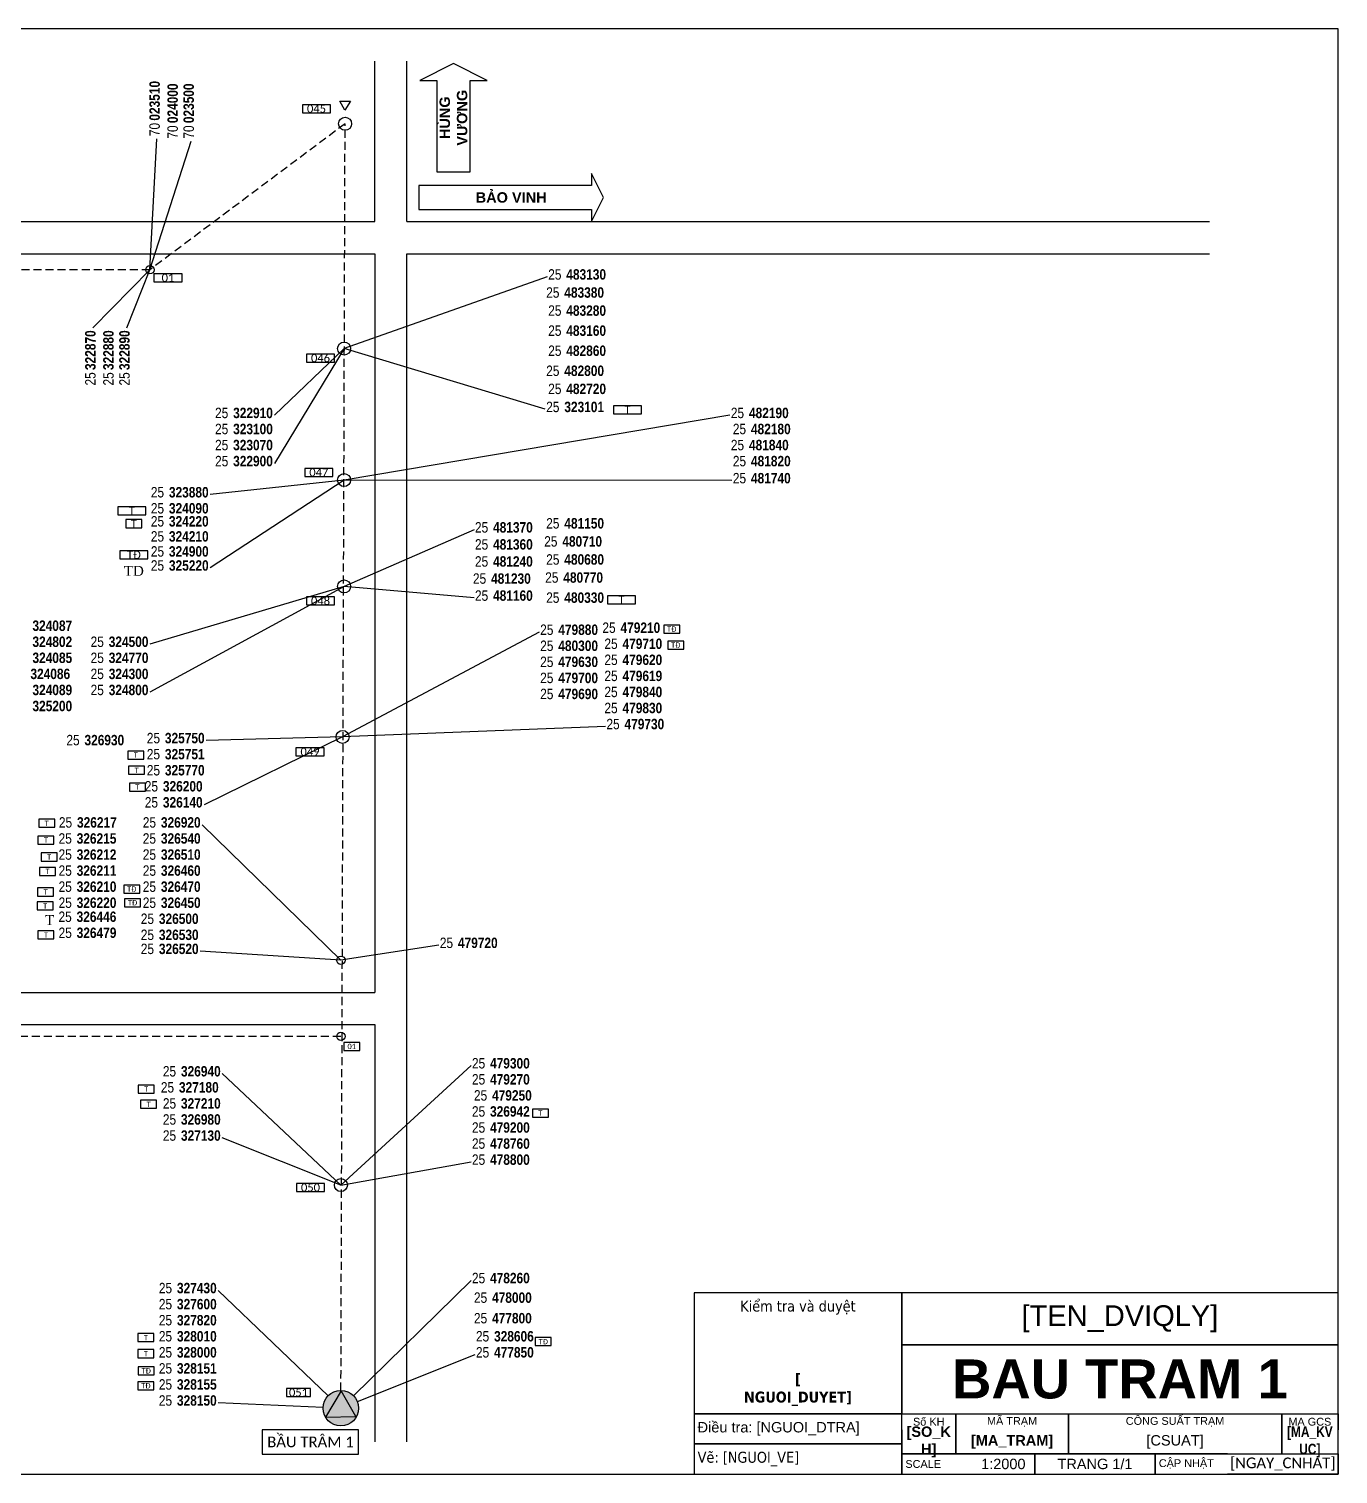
# Model space of a CAD drawing. Header units: metres. Extents: x 429925 to 893472, y 1245258 to 2552490.
# Drawn here: x 441549 to 442067, y 1266147 to 1266718 of the extents above; entities that cross this region are included whole.
import ezdxf

# ---------------------------------------------------------------- set-up
doc = ezdxf.new("R2010")
doc.units = ezdxf.units.M
doc.linetypes.add('HIDDEN2', pattern=[4.7625, 3.175, -1.5875])
for name, color, linetype in [('ANNOTATIONS', 7, 'Continuous'), ('CONNECTOR', 7, 'Continuous'), ('DATA_GRAPHIC', 7, 'Continuous'), ('FLOWCHART', 7, 'Continuous')]:
    doc.layers.add(name, color=color, linetype=linetype)
doc.styles.get("Standard").update_dxf_attribs({"font": 'arial.ttf'})

msp = doc.modelspace()

# ---------------------------------------------------------------- hatches: boundary and pattern name
at = {"layer": 'CONNECTOR'}
h = msp.add_hatch(color=254, dxfattribs=at)
edge = h.paths.add_edge_path()
edge.add_arc((441672.46, 1266172.84), 7.02, 0, 360)
msp.add_hatch(color=7, dxfattribs=at).paths.add_polyline_path([(441678.44, 1266169.51), (441672.59, 1266179.65), (441666.39, 1266169.31)])

# ---------------------------------------------------------------- linework, layer by layer
at = {"color": 9, "linetype": 'Continuous'}
for p, q in [((441685.84, 1266642.07), (441685.84, 1266705.57)), ((441698.54, 1266642.07), (441698.54, 1266705.57)), ((441717, 1266704.56), (441703.7, 1266697.91)), ((441730.29, 1266697.91), (441717, 1266704.56)), ((441703.7, 1266697.91), (441710.35, 1266697.91)), ((441710.35, 1266697.91), (441710.35, 1266661.71)), ((441723.64, 1266661.71), (441723.64, 1266697.91)), ((441723.64, 1266697.91), (441730.29, 1266697.91)), ((441771.56, 1266656.35), (441703.3, 1266656.35)), ((441776.33, 1266651.59), (441771.56, 1266661.12)), ((441771.56, 1266661.12), (441771.56, 1266656.35)), ((441771.56, 1266642.07), (441776.33, 1266651.59)), ((441703.3, 1266646.83), (441771.56, 1266646.83)), ((441771.56, 1266646.83), (441771.56, 1266642.07)), ((441266.74, 1266642.07), (441685.84, 1266642.07)), ((441698.54, 1266642.07), (442016.04, 1266642.07)), ((441266.74, 1266629.37), (441685.84, 1266629.37)), ((441685.84, 1266629.37), (441685.84, 1266337.27)), ((441698.54, 1266159.47), (441698.54, 1266629.37)), ((441698.54, 1266629.37), (442016.04, 1266629.37)), ((441384.21, 1266337.27), (441685.84, 1266337.27)), ((441266.74, 1266324.57), (441685.84, 1266324.57)), ((441685.84, 1266324.57), (441685.84, 1266159.47)), ((441894.29, 1266164.28), (441894.29, 1266170.65)), ((441894.29, 1266170.65), (441915.61, 1266170.65)), ((441915.61, 1266170.65), (441915.61, 1266164.28)), ((441915.62, 1266164.28), (441915.62, 1266170.65)), ((441915.62, 1266170.65), (441960.2, 1266170.65)), ((441960.2, 1266170.65), (441960.2, 1266164.28)), ((441960.2, 1266164.28), (441960.2, 1266170.65)), ((441960.2, 1266170.65), (442044.55, 1266170.65)), ((442044.54, 1266164.28), (442044.54, 1266170.65)), ((442044.54, 1266170.65), (442066.83, 1266170.65)), ((442044.55, 1266170.65), (442044.55, 1266164.28)), ((442066.83, 1266170.65), (442066.83, 1266164.28)), ((441894.29, 1266164.28), (441894.29, 1266154.73)), ((441915.61, 1266154.73), (441915.61, 1266164.28)), ((441915.62, 1266164.28), (441915.62, 1266154.73)), ((441960.2, 1266154.73), (441960.2, 1266164.28)), ((441960.2, 1266164.28), (441960.2, 1266154.73)), ((442044.54, 1266164.28), (442044.54, 1266154.73)), ((442044.55, 1266154.73), (442044.55, 1266164.28)), ((442066.83, 1266154.73), (442066.83, 1266164.28)), ((441894.29, 1266154.73), (441915.61, 1266154.73)), ((441921.98, 1266154.73), (441894.29, 1266154.73)), ((441894.29, 1266154.73), (441894.29, 1266146.77)), ((441915.62, 1266154.73), (441960.2, 1266154.73)), ((441960.2, 1266154.73), (442044.55, 1266154.73)), ((442023.06, 1266154.73), (441994.53, 1266154.73)), ((441994.53, 1266154.73), (441994.53, 1266146.77)), ((442023.07, 1266154.73), (442066.85, 1266154.73)), ((442044.54, 1266154.73), (442066.83, 1266154.73)), ((442066.85, 1266154.73), (442066.85, 1266146.77)), ((441894.29, 1266146.77), (441921.98, 1266146.77)), ((441994.53, 1266146.77), (442023.06, 1266146.77)), ((442066.85, 1266146.77), (442023.07, 1266146.77))]:
    msp.add_line(p, q, dxfattribs=at)
for points in [[(441254.04, 1266146.77), (442066.84, 1266146.77), (442066.84, 1266718.27), (441254.04, 1266718.27)], [(441723.64, 1266661.71), (441723.64, 1266697.91), (441730.29, 1266697.91), (441717, 1266704.56), (441703.7, 1266697.91), (441710.35, 1266697.91), (441710.35, 1266661.71)], [(441673.98, 1266686.11), (441672.03, 1266689.69), (441676.31, 1266689.69)], [(441703.3, 1266646.83), (441771.56, 1266646.83), (441771.56, 1266642.07), (441776.33, 1266651.59), (441771.56, 1266661.12), (441771.56, 1266656.35), (441703.3, 1266656.35)], [(441812.14, 1266170.65), (441894.3, 1266170.65), (441894.3, 1266218.4), (441812.14, 1266218.4)], [(441894.3, 1266197.93), (442066.84, 1266197.93), (442066.84, 1266218.4), (441894.3, 1266218.4)], [(441894.3, 1266170.65), (442066.84, 1266170.65), (442066.84, 1266197.93), (441894.3, 1266197.93)], [(441812.14, 1266158.71), (441894.3, 1266158.71), (441894.3, 1266170.65), (441812.14, 1266170.65)], [(441812.14, 1266146.77), (441894.3, 1266146.77), (441894.3, 1266158.71), (441812.14, 1266158.71)], [(441946.88, 1266146.77), (441994.54, 1266146.77), (441994.54, 1266154.73), (441946.88, 1266154.73)]]:
    msp.add_lwpolyline(points, close=True, dxfattribs=at)
for points in [[(441671.55, 1266680.76, -1), (441676.71, 1266680.76, -1)], [(441595.28, 1266623.02, -1), (441598.6, 1266623.02, -1)], [(441671.16, 1266591.86, -1), (441676.31, 1266591.86, -1)], [(441671.16, 1266539.87, -1), (441676.31, 1266539.87, -1)], [(441671.16, 1266497.8, -1), (441676.31, 1266497.8, -1)], [(441670.56, 1266438.27, -1), (441675.72, 1266438.27, -1)], [(441670.81, 1266349.97, -1), (441674.12, 1266349.97, -1)], [(441670.81, 1266319.87, -1), (441674.12, 1266319.87, -1)], [(441669.88, 1266261.07, -1), (441675.04, 1266261.07, -1)]]:
    msp.add_lwpolyline(points, format="xyb", close=True, dxfattribs=at)
at = {"layer": 'ANNOTATIONS', "linetype": 'Continuous'}
for p, q in [((441946.9, 1266154.73), (441921.99, 1266154.73)), ((441946.9, 1266146.77), (441946.9, 1266154.73)), ((441921.99, 1266146.77), (441946.9, 1266146.77))]:
    msp.add_line(p, q, dxfattribs=at)
at = {"layer": 'CONNECTOR', "linetype": 'HIDDEN2'}
for p, q in [((441674.13, 1266680.76), (441596.94, 1266623.02)), ((441672.49, 1266179.87), (441674.13, 1266680.76)), ((441596.94, 1266623.02), (441368.34, 1266623.02)), ((441672.46, 1266319.87), (441393.74, 1266319.8))]:
    msp.add_line(p, q, dxfattribs=at)
at = {"layer": 'CONNECTOR', "linetype": 'Continuous'}
for p, q in [((441596.94, 1266623.02), (441599.72, 1266674.8)), ((441596.94, 1266623.02), (441613.21, 1266673.82)), ((441574.32, 1266600), (441596.94, 1266623.02)), ((441587.81, 1266600), (441596.94, 1266623.02)), ((441754.1, 1266620.24), (441673.73, 1266591.86)), ((441673.73, 1266591.86), (441646.15, 1266565.47)), ((441673.73, 1266591.86), (441646.15, 1266546.42)), ((441753.31, 1266567.85), (441673.73, 1266591.86)), ((441826.33, 1266565.47), (441673.73, 1266539.87)), ((441673.73, 1266539.87), (441620.75, 1266534.12)), ((441673.73, 1266539.87), (441620.75, 1266505.15)), ((441827.13, 1266539.67), (441673.73, 1266539.87)), ((441725.13, 1266520.23), (441673.73, 1266497.8)), ((441673.73, 1266497.8), (441596.94, 1266474.98)), ((441673.73, 1266497.8), (441596.94, 1266455.93)), ((441725.13, 1266493.24), (441673.73, 1266497.8)), ((441750.93, 1266479.75), (441673.14, 1266438.27)), ((441777.12, 1266442.44), (441673.14, 1266438.27)), ((441673.14, 1266438.27), (441618.37, 1266411.48)), ((441673.14, 1266438.27), (441619.16, 1266436.88)), ((441672.46, 1266349.97), (441617.58, 1266403.55)), ((441672.46, 1266349.97), (441616.78, 1266353.54)), ((441711.24, 1266355.92), (441672.46, 1266349.97)), ((441672.46, 1266261.07), (441723.94, 1266308.3)), ((441672.46, 1266261.07), (441625.51, 1266305.12)), ((441672.46, 1266261.07), (441625.51, 1266279.72)), ((441672.46, 1266261.07), (441723.94, 1266270.2)), ((441677.48, 1266177.76), (441723.94, 1266223.36)), ((441667.39, 1266177.7), (441623.93, 1266219.4)), ((441678.99, 1266175.44), (441725.53, 1266194)), ((441665.45, 1266173.15), (441623.93, 1266174.95))]:
    msp.add_line(p, q, dxfattribs=at)
msp.add_lwpolyline([(441678.44, 1266169.51), (441672.59, 1266179.65), (441666.39, 1266169.31)], close=True, dxfattribs=at)
msp.add_circle((441672.46, 1266172.84), 7.02, dxfattribs=at)
at = {"layer": 'FLOWCHART', "linetype": 'Continuous'}
for points in [[(441657.26, 1266685.12), (441668.38, 1266685.12), (441668.38, 1266688.3), (441657.26, 1266688.3)], [(441598.53, 1266618.25), (441609.64, 1266618.25), (441609.64, 1266621.43), (441598.53, 1266621.43)], [(441658.85, 1266586.5), (441669.96, 1266586.5), (441669.96, 1266589.68), (441658.85, 1266589.68)], [(441780.3, 1266566.06), (441791.41, 1266566.06), (441791.41, 1266569.23), (441780.3, 1266569.23)], [(441658.19, 1266541.29), (441669.3, 1266541.29), (441669.3, 1266544.47), (441658.19, 1266544.47)], [(441584.24, 1266526.13), (441595.35, 1266526.13), (441595.35, 1266529.31), (441584.24, 1266529.31)], [(441587.41, 1266521.02), (441593.76, 1266521.02), (441593.76, 1266524.2), (441587.41, 1266524.2)], [(441585.03, 1266508.72), (441596.15, 1266508.72), (441596.15, 1266511.89), (441585.03, 1266511.89)], [(441658.85, 1266490.46), (441669.96, 1266490.46), (441669.96, 1266493.64), (441658.85, 1266493.64)], [(441777.91, 1266490.97), (441789.03, 1266490.97), (441789.03, 1266494.14), (441777.91, 1266494.14)], [(441800.14, 1266479.35), (441806.49, 1266479.35), (441806.49, 1266482.52), (441800.14, 1266482.52)], [(441801.73, 1266473), (441808.08, 1266473), (441808.08, 1266476.17), (441801.73, 1266476.17)], [(441588.18, 1266429.53), (441594.53, 1266429.53), (441594.53, 1266432.71), (441588.18, 1266432.71)], [(441654.69, 1266430.8), (441665.81, 1266430.8), (441665.81, 1266433.98), (441654.69, 1266433.98)], [(441588.49, 1266423.5), (441594.84, 1266423.5), (441594.84, 1266426.67), (441588.49, 1266426.67)], [(441588.81, 1266416.83), (441595.16, 1266416.83), (441595.16, 1266420.01), (441588.81, 1266420.01)], [(441552.97, 1266402.54), (441559.32, 1266402.54), (441559.32, 1266405.72), (441552.97, 1266405.72)], [(441552.65, 1266395.88), (441559, 1266395.88), (441559, 1266399.05), (441552.65, 1266399.05)], [(441553.92, 1266389.21), (441560.27, 1266389.21), (441560.27, 1266392.38), (441553.92, 1266392.38)], [(441553.28, 1266383.49), (441559.63, 1266383.49), (441559.63, 1266386.67), (441553.28, 1266386.67)], [(441552.52, 1266375.37), (441558.87, 1266375.37), (441558.87, 1266378.54), (441552.52, 1266378.54)], [(441586.59, 1266376.51), (441592.94, 1266376.51), (441592.94, 1266379.68), (441586.59, 1266379.68)], [(441552.33, 1266369.84), (441558.68, 1266369.84), (441558.68, 1266373.02), (441552.33, 1266373.02)], [(441586.91, 1266371.11), (441593.26, 1266371.11), (441593.26, 1266374.29), (441586.91, 1266374.29)], [(441552.65, 1266358.41), (441559, 1266358.41), (441559, 1266361.59), (441552.65, 1266361.59)], [(441673.58, 1266314.28), (441679.93, 1266314.28), (441679.93, 1266317.45), (441673.58, 1266317.45)], [(441592.3, 1266297.45), (441598.65, 1266297.45), (441598.65, 1266300.63), (441592.3, 1266300.63)], [(441593.26, 1266291.42), (441599.61, 1266291.42), (441599.61, 1266294.59), (441593.26, 1266294.59)], [(441748.2, 1266287.93), (441754.55, 1266287.93), (441754.55, 1266291.1), (441748.2, 1266291.1)], [(441654.88, 1266258.49), (441666, 1266258.49), (441666, 1266261.66), (441654.88, 1266261.66)], [(441592.18, 1266199.15), (441598.53, 1266199.15), (441598.53, 1266202.33), (441592.18, 1266202.33)], [(441749.34, 1266197.57), (441755.69, 1266197.57), (441755.69, 1266200.74), (441749.34, 1266200.74)], [(441592.18, 1266192.8), (441598.53, 1266192.8), (441598.53, 1266195.98), (441592.18, 1266195.98)], [(441592.3, 1266186.01), (441598.65, 1266186.01), (441598.65, 1266189.18), (441592.3, 1266189.18)], [(441592.18, 1266180.1), (441598.53, 1266180.1), (441598.53, 1266183.28), (441592.18, 1266183.28)], [(441650.94, 1266177.44), (441660.44, 1266177.44), (441660.44, 1266180.61), (441650.94, 1266180.61)], [(441641.39, 1266154.7), (441679.49, 1266154.7), (441679.49, 1266164.23), (441641.39, 1266164.23)]]:
    msp.add_lwpolyline(points, close=True, dxfattribs=at)

# ---------------------------------------------------------------- texts
at = {"insert": (441717, 1266683.13), "char_height": 4.1093, "width": 42.847, "attachment_point": 5, "rotation": 90}
msp.add_mtext('\\C7;\\fArial Unicode MS|b1|i0|;\\H4.1092942200601;HÙNG \\PVƯƠNG', dxfattribs=at)
for s, insert, char_height, width, attachment_point in [('\\C7;\\fArial Unicode MS|b1|i0|;\\H4.1092942200601;BẢO VINH', (441739.81, 1266651.59), 4.1093, 73.025, 5), ('\\C7;\\fTimes New Roman|b0|i0|;\\H3.9136135429144;TD', (441590.59, 1266503.95), 3.9136, 22.225, 5), ('\\C7;\\fTimes New Roman|b0|i0|;\\H3.9136135429144;T', (441557.25, 1266365.84), 3.9136, 22.225, 5), ('\\C7;\\fTahoma|b0|i0|;\\H4.315999160707;Kiểm tra và duyệt\\P\\P\\P\\P\\fTahoma|b1|i0|;[\\PNGUOI_DUYET]', (441853.22, 1266194.52), 4.316, 82.1613, 5), ('\\C7;\\fArial Unicode MS|b0|i0|;\\H8.2185884401202;[TEN_DVIQLY]', (441980.57, 1266208.17), 8.2186, 172.5387, 5), ('\\C7;\\fArial Unicode MS|b1|i0|;\\H15.409959136695;BAU TRAM 1', (441980.57, 1266184.29), 15.41, 172.5387, 5), ('\\C7;\\fArial|b0|i0|;\\H3.0819353945553;MÃ TRẠM', (441937.91, 1266167.46), 3.0819, 44.5725, 5), ('\\C7;\\fArial|b0|i0|;\\H3.0819353945553;CÔNG SUẤT TRẠM', (442002.37, 1266167.46), 3.0819, 84.3566, 5), ('\\C7;\\fArial|b0|i0|;\\H4.1092942200601;Điều tra: [NGUOI_DTRA]', (441813.55, 1266164.68), 4.1093, 82.1613, 4), ('\\C7;\\fArial Unicode MS|b1|i0|;\\H4.1092942200601;[SO_K\\PH]', (441904.95, 1266159.5), 4.1093, 21.3184, 5), ('\\C7;\\fArial|b0|i0|;\\H3.0819353945553;Số KH', (441904.95, 1266167.46), 3.0819, 27.7139, 5), ('\\C7;\\fArial Narrow|b1|i0|;\\H4.1092942200601;[MA_KV\\PUC]', (442055.68, 1266159.5), 4.1093, 22.2862, 5), ('\\C7;\\fArial|b0|i0|;\\H3.0819353945553;MA GCS', (442055.68, 1266167.46), 3.0819, 22.2862, 5), ('\\C7;\\fArial Unicode MS|b1|i0|;\\H4.1092942200601;[MA_TRAM]', (441937.91, 1266159.5), 4.1093, 44.5725, 5), ('\\C7;\\fArial|b0|i0|;\\H4.1092942200601;[CSUAT]', (442002.37, 1266159.5), 4.1093, 84.3566, 5), ('\\C7;\\fTahoma|b0|i0|;\\H4.315999160707;Vẽ: [NGUOI_VE]', (441813.55, 1266152.74), 4.316, 82.1613, 4), ('\\C7;\\fArial|b0|i0|;\\H4.1092942200601;TRANG 1/1', (441970.71, 1266150.75), 4.1093, 47.6535, 5), ('\\C7;\\fArial|b0|i0|;\\H3.0819353945553;CẬP NHẬT', (441995.94, 1266150.75), 3.0819, 28.5264, 4), ('\\C7;\\fCalibri|b0|i0|;\\H4.2333171844482;[NGAY_CNHAT]', (442044.96, 1266150.75), 4.2333, 43.7829, 5), ('\\C7;\\fArial|b0|i0|;\\H3.0819353945553;SCALE', (441895.7, 1266150.75), 3.0819, 27.6859, 4)]:
    msp.add_mtext(s, dxfattribs=dict(insert=insert, char_height=char_height, width=width, attachment_point=attachment_point))
at = {"layer": 'ANNOTATIONS', "insert": (441934.45, 1266150.75), "char_height": 4.1093, "width": 24.9097, "attachment_point": 5}
msp.add_mtext('\\C7;\\fArial|b0|i0|;\\H4.1092942200601;1:2000', dxfattribs=at)
at = {"layer": 'DATA_GRAPHIC', "char_height": 4.1093, "rotation": 90}
for s, insert, width, attachment_point in [('\\C7;\\fArial Narrow|b1|i0|;\\H4.1092942200601;023510', (441596.73, 1266697.69), 17.6133, 3), ('\\C7;\\fArial Narrow|b1|i0|;\\H4.1092942200601;024000', (441603.87, 1266696.7), 17.6133, 3), ('\\C7;\\fArial Narrow|b1|i0|;\\H4.1092942200601;023500', (441610.22, 1266696.7), 17.6133, 3), ('\\C7;\\fArial Narrow|b0|i0|;\\H4.1092942200601;70', (441596.73, 1266678.48), 6.9081, 2), ('\\C7;\\fArial Narrow|b0|i0|;\\H4.1092942200601;70', (441603.87, 1266677.49), 6.9081, 2), ('\\C7;\\fArial Narrow|b0|i0|;\\H4.1092942200601;70', (441610.22, 1266677.49), 6.9081, 2), ('\\C7;\\fArial Narrow|b1|i0|;\\H4.1092942200601;322870', (441571.33, 1266599.07), 17.6133, 3), ('\\C7;\\fArial Narrow|b1|i0|;\\H4.1092942200601;322880', (441578.47, 1266599.07), 17.6133, 3), ('\\C7;\\fArial Narrow|b1|i0|;\\H4.1092942200601;322890', (441584.82, 1266599.07), 17.6133, 3), ('\\C7;\\fArial Narrow|b0|i0|;\\H4.1092942200601;25', (441571.33, 1266579.86), 6.9081, 2), ('\\C7;\\fArial Narrow|b0|i0|;\\H4.1092942200601;25', (441578.47, 1266579.86), 6.9081, 2), ('\\C7;\\fArial Narrow|b0|i0|;\\H4.1092942200601;25', (441584.82, 1266579.86), 6.9081, 2)]:
    msp.add_mtext(s, dxfattribs=dict(at, insert=insert, width=width, attachment_point=attachment_point))
at = {"layer": 'DATA_GRAPHIC', "char_height": 4.1093}
for s, insert, width, attachment_point in [('\\C7;\\fArial Narrow|b0|i0|;\\H4.1092942200601;25', (441757.08, 1266623.23), 6.6993, 2), ('\\C7;\\fArial Narrow|b1|i0|;\\H4.1092942200601;483130', (441777.33, 1266623.23), 17.4645, 3), ('\\C7;\\fArial Narrow|b0|i0|;\\H4.1092942200601;25', (441756.28, 1266616.08), 6.6993, 2), ('\\C7;\\fArial Narrow|b1|i0|;\\H4.1092942200601;483380', (441776.54, 1266616.08), 17.4645, 3), ('\\C7;\\fArial Narrow|b0|i0|;\\H4.1092942200601;25', (441757.08, 1266608.94), 6.6993, 2), ('\\C7;\\fArial Narrow|b1|i0|;\\H4.1092942200601;483280', (441777.33, 1266608.94), 17.4645, 3), ('\\C7;\\fArial Narrow|b0|i0|;\\H4.1092942200601;25', (441757.08, 1266601), 6.6993, 2), ('\\C7;\\fArial Narrow|b1|i0|;\\H4.1092942200601;483160', (441777.33, 1266601), 17.4645, 3), ('\\C7;\\fArial Narrow|b0|i0|;\\H4.1092942200601;25', (441757.08, 1266593.06), 6.6993, 2), ('\\C7;\\fArial Narrow|b1|i0|;\\H4.1092942200601;482860', (441777.33, 1266593.06), 17.4645, 3), ('\\C7;\\fArial Narrow|b0|i0|;\\H4.1092942200601;25', (441756.28, 1266585.13), 6.6993, 2), ('\\C7;\\fArial Narrow|b1|i0|;\\H4.1092942200601;482800', (441776.54, 1266585.13), 17.4645, 3), ('\\C7;\\fArial Narrow|b0|i0|;\\H4.1092942200601;25', (441757.08, 1266577.98), 6.6993, 2), ('\\C7;\\fArial Narrow|b1|i0|;\\H4.1092942200601;482720', (441777.33, 1266577.98), 17.4645, 3), ('\\C7;\\fArial Narrow|b0|i0|;\\H4.1092942200601;25', (441756.28, 1266570.84), 6.6993, 2), ('\\C7;\\fArial Narrow|b1|i0|;\\H4.1092942200601;323101', (441776.54, 1266570.84), 17.4645, 3), ('\\C7;\\fArial Narrow|b0|i0|;\\H4.1092942200601;25', (441625.32, 1266568.46), 6.6993, 2), ('\\C7;\\fArial Narrow|b1|i0|;\\H4.1092942200601;322910', (441645.57, 1266568.46), 17.4645, 3), ('\\C7;\\fArial Narrow|b0|i0|;\\H4.1092942200601;25', (441829.31, 1266568.46), 6.6993, 2), ('\\C7;\\fArial Narrow|b1|i0|;\\H4.1092942200601;482190', (441849.57, 1266568.46), 17.4645, 3), ('\\C7;\\fArial Narrow|b0|i0|;\\H4.1092942200601;25', (441625.32, 1266562.11), 6.6993, 2), ('\\C7;\\fArial Narrow|b1|i0|;\\H4.1092942200601;323100', (441645.57, 1266562.11), 17.4645, 3), ('\\C7;\\fArial Narrow|b0|i0|;\\H4.1092942200601;25', (441830.1, 1266562.11), 6.6993, 2), ('\\C7;\\fArial Narrow|b1|i0|;\\H4.1092942200601;482180', (441850.36, 1266562.11), 17.4645, 3), ('\\C7;\\fArial Narrow|b0|i0|;\\H4.1092942200601;25', (441625.32, 1266555.76), 6.6993, 2), ('\\C7;\\fArial Narrow|b1|i0|;\\H4.1092942200601;323070', (441645.57, 1266555.76), 17.4645, 3), ('\\C7;\\fArial Narrow|b0|i0|;\\H4.1092942200601;25', (441829.31, 1266555.76), 6.6993, 2), ('\\C7;\\fArial Narrow|b1|i0|;\\H4.1092942200601;481840', (441849.57, 1266555.76), 17.4645, 3), ('\\C7;\\fArial Narrow|b0|i0|;\\H4.1092942200601;25', (441625.32, 1266549.41), 6.6993, 2), ('\\C7;\\fArial Narrow|b1|i0|;\\H4.1092942200601;322900', (441645.57, 1266549.41), 17.4645, 3), ('\\C7;\\fArial Narrow|b0|i0|;\\H4.1092942200601;25', (441830.1, 1266549.41), 6.6993, 2), ('\\C7;\\fArial Narrow|b1|i0|;\\H4.1092942200601;481820', (441850.36, 1266549.41), 17.4645, 3), ('\\C7;\\fArial Narrow|b0|i0|;\\H4.1092942200601;25', (441830.1, 1266542.66), 6.6993, 2), ('\\C7;\\fArial Narrow|b1|i0|;\\H4.1092942200601;481740', (441850.36, 1266542.66), 17.4645, 3), ('\\C7;\\fArial Narrow|b0|i0|;\\H4.1092942200601;25', (441599.92, 1266537.1), 6.6993, 2), ('\\C7;\\fArial Narrow|b1|i0|;\\H4.1092942200601;323880', (441620.17, 1266537.1), 17.4645, 3), ('\\C7;\\fArial Narrow|b0|i0|;\\H4.1092942200601;25', (441599.92, 1266530.75), 6.6993, 2), ('\\C7;\\fArial Narrow|b1|i0|;\\H4.1092942200601;324090', (441620.17, 1266530.75), 17.4645, 3), ('\\C7;\\fArial Narrow|b0|i0|;\\H4.1092942200601;25', (441599.92, 1266525.6), 6.6993, 2), ('\\C7;\\fArial Narrow|b1|i0|;\\H4.1092942200601;324220', (441620.17, 1266525.6), 17.4645, 3), ('\\C7;\\fArial Narrow|b0|i0|;\\H4.1092942200601;25', (441756.28, 1266524.8), 6.6993, 2), ('\\C7;\\fArial Narrow|b1|i0|;\\H4.1092942200601;481150', (441776.54, 1266524.8), 17.4645, 3), ('\\C7;\\fArial Narrow|b0|i0|;\\H4.1092942200601;25', (441599.92, 1266519.64), 6.6993, 2), ('\\C7;\\fArial Narrow|b1|i0|;\\H4.1092942200601;324210', (441620.17, 1266519.64), 17.4645, 3), ('\\C7;\\fArial Narrow|b0|i0|;\\H4.1092942200601;25', (441728.11, 1266523.21), 6.6993, 2), ('\\C7;\\fArial Narrow|b1|i0|;\\H4.1092942200601;481370', (441748.36, 1266523.21), 17.4645, 3), ('\\C7;\\fArial Narrow|b0|i0|;\\H4.1092942200601;25', (441599.92, 1266513.69), 6.6993, 2), ('\\C7;\\fArial Narrow|b1|i0|;\\H4.1092942200601;324900', (441620.17, 1266513.69), 17.4645, 3), ('\\C7;\\fArial Narrow|b0|i0|;\\H4.1092942200601;25', (441728.11, 1266516.47), 6.6993, 2), ('\\C7;\\fArial Narrow|b1|i0|;\\H4.1092942200601;481360', (441748.36, 1266516.47), 17.4645, 3), ('\\C7;\\fArial Narrow|b0|i0|;\\H4.1092942200601;25', (441755.49, 1266517.66), 6.6993, 2), ('\\C7;\\fArial Narrow|b1|i0|;\\H4.1092942200601;480710', (441775.75, 1266517.66), 17.4645, 3), ('\\C7;\\fArial Narrow|b0|i0|;\\H4.1092942200601;25', (441599.92, 1266508.13), 6.6993, 2), ('\\C7;\\fArial Narrow|b1|i0|;\\H4.1092942200601;325220', (441620.17, 1266508.13), 17.4645, 3), ('\\C7;\\fArial Narrow|b0|i0|;\\H4.1092942200601;25', (441728.11, 1266509.72), 6.6993, 2), ('\\C7;\\fArial Narrow|b1|i0|;\\H4.1092942200601;481240', (441748.36, 1266509.72), 17.4645, 3), ('\\C7;\\fArial Narrow|b0|i0|;\\H4.1092942200601;25', (441756.28, 1266510.51), 6.6993, 2), ('\\C7;\\fArial Narrow|b1|i0|;\\H4.1092942200601;480680', (441776.54, 1266510.51), 17.4645, 3), ('\\C7;\\fArial Narrow|b0|i0|;\\H4.1092942200601;25', (441727.31, 1266502.97), 6.6993, 2), ('\\C7;\\fArial Narrow|b1|i0|;\\H4.1092942200601;481230', (441747.57, 1266502.97), 17.4645, 3), ('\\C7;\\fArial Narrow|b0|i0|;\\H4.1092942200601;25', (441755.89, 1266503.37), 6.6993, 2), ('\\C7;\\fArial Narrow|b1|i0|;\\H4.1092942200601;480770', (441776.14, 1266503.37), 17.4645, 3), ('\\C7;\\fArial Narrow|b0|i0|;\\H4.1092942200601;25', (441728.11, 1266496.23), 6.6993, 2), ('\\C7;\\fArial Narrow|b1|i0|;\\H4.1092942200601;481160', (441748.36, 1266496.23), 17.4645, 3), ('\\C7;\\fArial Narrow|b0|i0|;\\H4.1092942200601;25', (441756.28, 1266495.43), 6.6993, 2), ('\\C7;\\fArial Narrow|b1|i0|;\\H4.1092942200601;480330', (441776.54, 1266495.43), 17.4645, 3), ('\\C7;\\fArial Narrow|b1|i0|;\\H4.1092942200601;324087', (441566.2, 1266484.32), 17.4645, 3), ('\\C7;\\fArial Narrow|b0|i0|;\\H4.1092942200601;25', (441753.9, 1266482.73), 6.6993, 2), ('\\C7;\\fArial Narrow|b1|i0|;\\H4.1092942200601;479880', (441774.16, 1266482.73), 17.4645, 3), ('\\C7;\\fArial Narrow|b0|i0|;\\H4.1092942200601;25', (441778.51, 1266483.53), 6.6993, 2), ('\\C7;\\fArial Narrow|b1|i0|;\\H4.1092942200601;479210', (441798.77, 1266483.53), 17.4645, 3), ('\\C7;\\fArial Narrow|b1|i0|;\\H4.1092942200601;324802', (441566.2, 1266477.97), 17.4645, 3), ('\\C7;\\fArial Narrow|b0|i0|;\\H4.1092942200601;25', (441576.1, 1266477.97), 6.6993, 2), ('\\C7;\\fArial Narrow|b1|i0|;\\H4.1092942200601;324500', (441596.36, 1266477.97), 17.4645, 3), ('\\C7;\\fArial Narrow|b0|i0|;\\H4.1092942200601;25', (441753.9, 1266476.38), 6.6993, 2), ('\\C7;\\fArial Narrow|b1|i0|;\\H4.1092942200601;480300', (441774.16, 1266476.38), 17.4645, 3), ('\\C7;\\fArial Narrow|b0|i0|;\\H4.1092942200601;25', (441779.3, 1266477.18), 6.6993, 2), ('\\C7;\\fArial Narrow|b1|i0|;\\H4.1092942200601;479710', (441799.56, 1266477.18), 17.4645, 3), ('\\C7;\\fArial Narrow|b1|i0|;\\H4.1092942200601;324085', (441566.2, 1266471.62), 17.4645, 3), ('\\C7;\\fArial Narrow|b0|i0|;\\H4.1092942200601;25', (441576.1, 1266471.62), 6.6993, 2), ('\\C7;\\fArial Narrow|b1|i0|;\\H4.1092942200601;324770', (441596.36, 1266471.62), 17.4645, 3), ('\\C7;\\fArial Narrow|b0|i0|;\\H4.1092942200601;25', (441753.9, 1266470.03), 6.6993, 2), ('\\C7;\\fArial Narrow|b1|i0|;\\H4.1092942200601;479630', (441774.16, 1266470.03), 17.4645, 3), ('\\C7;\\fArial Narrow|b0|i0|;\\H4.1092942200601;25', (441779.3, 1266470.83), 6.6993, 2), ('\\C7;\\fArial Narrow|b1|i0|;\\H4.1092942200601;479620', (441799.56, 1266470.83), 17.4645, 3), ('\\C7;\\fArial Narrow|b1|i0|;\\H4.1092942200601;324086', (441565.4, 1266465.27), 17.4645, 3), ('\\C7;\\fArial Narrow|b0|i0|;\\H4.1092942200601;25', (441576.1, 1266465.27), 6.6993, 2), ('\\C7;\\fArial Narrow|b1|i0|;\\H4.1092942200601;324300', (441596.36, 1266465.27), 17.4645, 3), ('\\C7;\\fArial Narrow|b0|i0|;\\H4.1092942200601;25', (441753.9, 1266463.68), 6.6993, 2), ('\\C7;\\fArial Narrow|b1|i0|;\\H4.1092942200601;479700', (441774.16, 1266463.68), 17.4645, 3), ('\\C7;\\fArial Narrow|b0|i0|;\\H4.1092942200601;25', (441779.3, 1266464.48), 6.6993, 2), ('\\C7;\\fArial Narrow|b1|i0|;\\H4.1092942200601;479619', (441799.56, 1266464.48), 17.4645, 3), ('\\C7;\\fArial Narrow|b1|i0|;\\H4.1092942200601;324089', (441566.2, 1266458.92), 17.4645, 3), ('\\C7;\\fArial Narrow|b0|i0|;\\H4.1092942200601;25', (441576.1, 1266458.92), 6.6993, 2), ('\\C7;\\fArial Narrow|b1|i0|;\\H4.1092942200601;324800', (441596.36, 1266458.92), 17.4645, 3), ('\\C7;\\fArial Narrow|b0|i0|;\\H4.1092942200601;25', (441753.9, 1266457.33), 6.6993, 2), ('\\C7;\\fArial Narrow|b1|i0|;\\H4.1092942200601;479690', (441774.16, 1266457.33), 17.4645, 3), ('\\C7;\\fArial Narrow|b0|i0|;\\H4.1092942200601;25', (441779.3, 1266458.13), 6.6993, 2), ('\\C7;\\fArial Narrow|b1|i0|;\\H4.1092942200601;479840', (441799.56, 1266458.13), 17.4645, 3), ('\\C7;\\fArial Narrow|b1|i0|;\\H4.1092942200601;325200', (441566.2, 1266452.57), 17.4645, 3), ('\\C7;\\fArial Narrow|b0|i0|;\\H4.1092942200601;25', (441779.3, 1266451.78), 6.6993, 2), ('\\C7;\\fArial Narrow|b1|i0|;\\H4.1092942200601;479830', (441799.56, 1266451.78), 17.4645, 3), ('\\C7;\\fArial Narrow|b0|i0|;\\H4.1092942200601;25', (441780.1, 1266445.43), 6.6993, 2), ('\\C7;\\fArial Narrow|b1|i0|;\\H4.1092942200601;479730', (441800.35, 1266445.43), 17.4645, 3), ('\\C7;\\fArial Narrow|b0|i0|;\\H4.1092942200601;25', (441566.52, 1266439.08), 6.6993, 2), ('\\C7;\\fArial Narrow|b1|i0|;\\H4.1092942200601;326930', (441586.77, 1266439.08), 17.4645, 3), ('\\C7;\\fArial Narrow|b0|i0|;\\H4.1092942200601;25', (441598.33, 1266439.87), 6.6993, 2), ('\\C7;\\fArial Narrow|b1|i0|;\\H4.1092942200601;325750', (441618.58, 1266439.87), 17.4645, 3), ('\\C7;\\fArial Narrow|b0|i0|;\\H4.1092942200601;25', (441598.33, 1266433.52), 6.6993, 2), ('\\C7;\\fArial Narrow|b1|i0|;\\H4.1092942200601;325751', (441618.58, 1266433.52), 17.4645, 3), ('\\C7;\\fArial Narrow|b0|i0|;\\H4.1092942200601;25', (441598.33, 1266427.17), 6.6993, 2), ('\\C7;\\fArial Narrow|b1|i0|;\\H4.1092942200601;325770', (441618.58, 1266427.17), 17.4645, 3), ('\\C7;\\fArial Narrow|b0|i0|;\\H4.1092942200601;25', (441597.53, 1266420.82), 6.6993, 2), ('\\C7;\\fArial Narrow|b1|i0|;\\H4.1092942200601;326200', (441617.79, 1266420.82), 17.4645, 3), ('\\C7;\\fArial Narrow|b0|i0|;\\H4.1092942200601;25', (441597.53, 1266414.47), 6.6993, 2), ('\\C7;\\fArial Narrow|b1|i0|;\\H4.1092942200601;326140', (441617.79, 1266414.47), 17.4645, 3), ('\\C7;\\fArial Narrow|b0|i0|;\\H4.1092942200601;25', (441563.56, 1266406.53), 6.6993, 2), ('\\C7;\\fArial Narrow|b1|i0|;\\H4.1092942200601;326217', (441583.82, 1266406.53), 17.4645, 3), ('\\C7;\\fArial Narrow|b0|i0|;\\H4.1092942200601;25', (441596.74, 1266406.53), 6.6993, 2), ('\\C7;\\fArial Narrow|b1|i0|;\\H4.1092942200601;326920', (441617, 1266406.53), 17.4645, 3), ('\\C7;\\fArial Narrow|b0|i0|;\\H4.1092942200601;25', (441563.44, 1266400.18), 6.6993, 2), ('\\C7;\\fArial Narrow|b1|i0|;\\H4.1092942200601;326215', (441583.69, 1266400.18), 17.4645, 3), ('\\C7;\\fArial Narrow|b0|i0|;\\H4.1092942200601;25', (441596.74, 1266400.18), 6.6993, 2), ('\\C7;\\fArial Narrow|b1|i0|;\\H4.1092942200601;326540', (441617, 1266400.18), 17.4645, 3), ('\\C7;\\fArial Narrow|b0|i0|;\\H4.1092942200601;25', (441563.44, 1266393.83), 6.6993, 2), ('\\C7;\\fArial Narrow|b1|i0|;\\H4.1092942200601;326212', (441583.69, 1266393.83), 17.4645, 3), ('\\C7;\\fArial Narrow|b0|i0|;\\H4.1092942200601;25', (441596.74, 1266393.83), 6.6993, 2), ('\\C7;\\fArial Narrow|b1|i0|;\\H4.1092942200601;326510', (441617, 1266393.83), 17.4645, 3), ('\\C7;\\fArial Narrow|b0|i0|;\\H4.1092942200601;25', (441563.44, 1266387.48), 6.6993, 2), ('\\C7;\\fArial Narrow|b1|i0|;\\H4.1092942200601;326211', (441583.69, 1266387.48), 17.4645, 3), ('\\C7;\\fArial Narrow|b0|i0|;\\H4.1092942200601;25', (441596.74, 1266387.48), 6.6993, 2), ('\\C7;\\fArial Narrow|b1|i0|;\\H4.1092942200601;326460', (441617, 1266387.48), 17.4645, 3), ('\\C7;\\fArial Narrow|b0|i0|;\\H4.1092942200601;25', (441563.44, 1266381.13), 6.6993, 2), ('\\C7;\\fArial Narrow|b1|i0|;\\H4.1092942200601;326210', (441583.69, 1266381.13), 17.4645, 3), ('\\C7;\\fArial Narrow|b0|i0|;\\H4.1092942200601;25', (441596.74, 1266381.13), 6.6993, 2), ('\\C7;\\fArial Narrow|b1|i0|;\\H4.1092942200601;326470', (441617, 1266381.13), 17.4645, 3), ('\\C7;\\fArial Narrow|b0|i0|;\\H4.1092942200601;25', (441563.44, 1266374.78), 6.6993, 2), ('\\C7;\\fArial Narrow|b1|i0|;\\H4.1092942200601;326220', (441583.69, 1266374.78), 17.4645, 3), ('\\C7;\\fArial Narrow|b0|i0|;\\H4.1092942200601;25', (441596.74, 1266374.78), 6.6993, 2), ('\\C7;\\fArial Narrow|b1|i0|;\\H4.1092942200601;326450', (441617, 1266374.78), 17.4645, 3), ('\\C7;\\fArial Narrow|b0|i0|;\\H4.1092942200601;25', (441563.4, 1266369.23), 6.6993, 2), ('\\C7;\\fArial Narrow|b1|i0|;\\H4.1092942200601;326446', (441583.66, 1266369.23), 17.4645, 3), ('\\C7;\\fArial Narrow|b0|i0|;\\H4.1092942200601;25', (441595.95, 1266368.43), 6.6993, 2), ('\\C7;\\fArial Narrow|b1|i0|;\\H4.1092942200601;326500', (441616.2, 1266368.43), 17.4645, 3), ('\\C7;\\fArial Narrow|b0|i0|;\\H4.1092942200601;25', (441563.44, 1266362.88), 6.6993, 2), ('\\C7;\\fArial Narrow|b1|i0|;\\H4.1092942200601;326479', (441583.69, 1266362.88), 17.4645, 3), ('\\C7;\\fArial Narrow|b0|i0|;\\H4.1092942200601;25', (441595.95, 1266362.08), 6.6993, 2), ('\\C7;\\fArial Narrow|b1|i0|;\\H4.1092942200601;326530', (441616.2, 1266362.08), 17.4645, 3), ('\\C7;\\fArial Narrow|b0|i0|;\\H4.1092942200601;25', (441714.22, 1266358.91), 6.6993, 2), ('\\C7;\\fArial Narrow|b1|i0|;\\H4.1092942200601;479720', (441734.47, 1266358.91), 17.4645, 3), ('\\C7;\\fArial Narrow|b0|i0|;\\H4.1092942200601;25', (441595.95, 1266356.53), 6.6993, 2), ('\\C7;\\fArial Narrow|b1|i0|;\\H4.1092942200601;326520', (441616.2, 1266356.53), 17.4645, 3), ('\\C7;\\fArial Narrow|b0|i0|;\\H4.1092942200601;25', (441604.68, 1266308.11), 6.6993, 2), ('\\C7;\\fArial Narrow|b1|i0|;\\H4.1092942200601;326940', (441624.93, 1266308.11), 17.4645, 3), ('\\C7;\\fArial Narrow|b0|i0|;\\H4.1092942200601;25', (441726.92, 1266311.28), 6.6993, 2), ('\\C7;\\fArial Narrow|b1|i0|;\\H4.1092942200601;479300', (441747.17, 1266311.28), 17.4645, 3), ('\\C7;\\fArial Narrow|b0|i0|;\\H4.1092942200601;25', (441603.88, 1266301.76), 6.6993, 2), ('\\C7;\\fArial Narrow|b1|i0|;\\H4.1092942200601;327180', (441624.14, 1266301.76), 17.4645, 3), ('\\C7;\\fArial Narrow|b0|i0|;\\H4.1092942200601;25', (441726.92, 1266304.93), 6.6993, 2), ('\\C7;\\fArial Narrow|b1|i0|;\\H4.1092942200601;479270', (441747.17, 1266304.93), 17.4645, 3), ('\\C7;\\fArial Narrow|b0|i0|;\\H4.1092942200601;25', (441604.68, 1266295.41), 6.6993, 2), ('\\C7;\\fArial Narrow|b1|i0|;\\H4.1092942200601;327210', (441624.93, 1266295.41), 17.4645, 3), ('\\C7;\\fArial Narrow|b0|i0|;\\H4.1092942200601;25', (441727.71, 1266298.58), 6.6993, 2), ('\\C7;\\fArial Narrow|b1|i0|;\\H4.1092942200601;479250', (441747.97, 1266298.58), 17.4645, 3), ('\\C7;\\fArial Narrow|b0|i0|;\\H4.1092942200601;25', (441726.92, 1266292.23), 6.6993, 2), ('\\C7;\\fArial Narrow|b1|i0|;\\H4.1092942200601;326942', (441747.17, 1266292.23), 17.4645, 3), ('\\C7;\\fArial Narrow|b0|i0|;\\H4.1092942200601;25', (441604.68, 1266289.06), 6.6993, 2), ('\\C7;\\fArial Narrow|b1|i0|;\\H4.1092942200601;326980', (441624.93, 1266289.06), 17.4645, 3), ('\\C7;\\fArial Narrow|b0|i0|;\\H4.1092942200601;25', (441726.92, 1266285.88), 6.6993, 2), ('\\C7;\\fArial Narrow|b1|i0|;\\H4.1092942200601;479200', (441747.17, 1266285.88), 17.4645, 3), ('\\C7;\\fArial Narrow|b0|i0|;\\H4.1092942200601;25', (441604.68, 1266282.71), 6.6993, 2), ('\\C7;\\fArial Narrow|b1|i0|;\\H4.1092942200601;327130', (441624.93, 1266282.71), 17.4645, 3), ('\\C7;\\fArial Narrow|b0|i0|;\\H4.1092942200601;25', (441726.92, 1266279.53), 6.6993, 2), ('\\C7;\\fArial Narrow|b1|i0|;\\H4.1092942200601;478760', (441747.17, 1266279.53), 17.4645, 3), ('\\C7;\\fArial Narrow|b0|i0|;\\H4.1092942200601;25', (441726.92, 1266273.18), 6.6993, 2), ('\\C7;\\fArial Narrow|b1|i0|;\\H4.1092942200601;478800', (441747.17, 1266273.18), 17.4645, 3), ('\\C7;\\fArial Narrow|b0|i0|;\\H4.1092942200601;25', (441603.09, 1266222.38), 6.6993, 2), ('\\C7;\\fArial Narrow|b1|i0|;\\H4.1092942200601;327430', (441623.35, 1266222.38), 17.4645, 3), ('\\C7;\\fArial Narrow|b0|i0|;\\H4.1092942200601;25', (441726.92, 1266226.35), 6.6993, 2), ('\\C7;\\fArial Narrow|b1|i0|;\\H4.1092942200601;478260', (441747.17, 1266226.35), 17.4645, 3), ('\\C7;\\fArial Narrow|b0|i0|;\\H4.1092942200601;25', (441603.09, 1266216.03), 6.6993, 2), ('\\C7;\\fArial Narrow|b1|i0|;\\H4.1092942200601;327600', (441623.35, 1266216.03), 17.4645, 3), ('\\C7;\\fArial Narrow|b0|i0|;\\H4.1092942200601;25', (441727.71, 1266218.61), 6.6993, 2), ('\\C7;\\fArial Narrow|b1|i0|;\\H4.1092942200601;478000', (441747.97, 1266218.61), 17.4645, 3), ('\\C7;\\fArial Narrow|b0|i0|;\\H4.1092942200601;25', (441603.09, 1266209.68), 6.6993, 2), ('\\C7;\\fArial Narrow|b1|i0|;\\H4.1092942200601;327820', (441623.35, 1266209.68), 17.4645, 3), ('\\C7;\\fArial Narrow|b0|i0|;\\H4.1092942200601;25', (441727.71, 1266210.48), 6.6993, 2), ('\\C7;\\fArial Narrow|b1|i0|;\\H4.1092942200601;477800', (441747.97, 1266210.48), 17.4645, 3), ('\\C7;\\fArial Narrow|b0|i0|;\\H4.1092942200601;25', (441603.09, 1266203.33), 6.6993, 2), ('\\C7;\\fArial Narrow|b1|i0|;\\H4.1092942200601;328010', (441623.35, 1266203.33), 17.4645, 3), ('\\C7;\\fArial Narrow|b0|i0|;\\H4.1092942200601;25', (441728.5, 1266203.33), 6.6993, 2), ('\\C7;\\fArial Narrow|b1|i0|;\\H4.1092942200601;328606', (441748.76, 1266203.33), 17.4645, 3), ('\\C7;\\fArial Narrow|b0|i0|;\\H4.1092942200601;25', (441603.09, 1266196.98), 6.6993, 2), ('\\C7;\\fArial Narrow|b1|i0|;\\H4.1092942200601;328000', (441623.35, 1266196.98), 17.4645, 3), ('\\C7;\\fArial Narrow|b0|i0|;\\H4.1092942200601;25', (441728.5, 1266196.98), 6.6993, 2), ('\\C7;\\fArial Narrow|b1|i0|;\\H4.1092942200601;477850', (441748.76, 1266196.98), 17.4645, 3), ('\\C7;\\fArial Narrow|b0|i0|;\\H4.1092942200601;25', (441603.09, 1266190.63), 6.6993, 2), ('\\C7;\\fArial Narrow|b1|i0|;\\H4.1092942200601;328151', (441623.35, 1266190.63), 17.4645, 3), ('\\C7;\\fArial Narrow|b0|i0|;\\H4.1092942200601;25', (441603.09, 1266184.28), 6.6993, 2), ('\\C7;\\fArial Narrow|b1|i0|;\\H4.1092942200601;328155', (441623.35, 1266184.28), 17.4645, 3), ('\\C7;\\fArial Narrow|b0|i0|;\\H4.1092942200601;25', (441603.09, 1266177.93), 6.6993, 2), ('\\C7;\\fArial Narrow|b1|i0|;\\H4.1092942200601;328150', (441623.35, 1266177.93), 17.4645, 3)]:
    msp.add_mtext(s, dxfattribs=dict(at, insert=insert, width=width, attachment_point=attachment_point))
at = {"layer": 'FLOWCHART', "attachment_point": 5}
for s, insert, char_height, width in [('\\C7;\\fCalibri|b0|i0|;\\H3.1749515533447;045', (441662.82, 1266686.71), 3.175, 11.1125), ('\\C7;\\fCalibri|b0|i0|;\\H3.1749515533447;01', (441604.08, 1266619.84), 3.175, 11.1125), ('\\C7;\\fCalibri|b0|i0|;\\H3.1749515533447;046', (441664.41, 1266588.09), 3.175, 11.1125), ('\\C7;\\fCalibri|b0|i0|;\\H3.1749515533447;T', (441785.85, 1266567.65), 3.175, 11.1125), ('\\C7;\\fCalibri|b0|i0|;\\H3.1749515533447;047', (441663.74, 1266542.88), 3.175, 11.1125), ('\\C7;\\fCalibri|b0|i0|;\\H3.1749515533447;T', (441589.8, 1266527.72), 3.175, 11.1125), ('\\C7;\\fCalibri|b0|i0|;\\H3.1749515533447;T', (441590.59, 1266522.61), 3.175, 6.35), ('\\C7;\\fCalibri|b0|i0|;\\H3.1749515533447;TĐ', (441590.59, 1266510.3), 3.175, 11.1125), ('\\C7;\\fCalibri|b0|i0|;\\H3.1749515533447;048', (441664.41, 1266492.05), 3.175, 11.1125), ('\\C7;\\fCalibri|b0|i0|;\\H3.1749515533447;T', (441783.47, 1266492.56), 3.175, 11.1125), ('\\C7;\\fCalibri|b0|i0|;\\H2.116731262207;TĐ', (441803.31, 1266480.94), 2.1167, 6.35), ('\\C7;\\fCalibri|b0|i0|;\\H2.116731262207;TĐ', (441804.9, 1266474.59), 2.1167, 6.35), ('\\C7;\\fCalibri|b0|i0|;\\H3.1749515533447;049', (441660.25, 1266432.39), 3.175, 11.1125), ('\\C7;\\fCalibri|b0|i0|;\\H2.116731262207;T', (441591.35, 1266431.12), 2.1167, 6.35), ('\\C7;\\fCalibri|b0|i0|;\\H2.116731262207;T', (441591.67, 1266425.09), 2.1167, 6.35), ('\\C7;\\fCalibri|b0|i0|;\\H2.116731262207;T', (441591.99, 1266418.42), 2.1167, 6.35), ('\\C7;\\fCalibri|b0|i0|;\\H2.116731262207;T', (441556.14, 1266404.13), 2.1167, 6.35), ('\\C7;\\fCalibri|b0|i0|;\\H2.116731262207;T', (441555.82, 1266397.46), 2.1167, 6.35), ('\\C7;\\fCalibri|b0|i0|;\\H2.116731262207;T', (441557.09, 1266390.8), 2.1167, 6.35), ('\\C7;\\fCalibri|b0|i0|;\\H2.116731262207;T', (441556.46, 1266385.08), 2.1167, 6.35), ('\\C7;\\fCalibri|b0|i0|;\\H2.116731262207;T', (441555.7, 1266376.95), 2.1167, 6.35), ('\\C7;\\fCalibri|b0|i0|;\\H2.116731262207;TĐ', (441589.76, 1266378.1), 2.1167, 6.35), ('\\C7;\\fCalibri|b0|i0|;\\H2.116731262207;T', (441555.51, 1266371.43), 2.1167, 6.35), ('\\C7;\\fCalibri|b0|i0|;\\H2.116731262207;TĐ', (441590.08, 1266372.7), 2.1167, 6.35), ('\\C7;\\fCalibri|b0|i0|;\\H2.116731262207;T', (441555.82, 1266360), 2.1167, 6.35), ('\\C7;\\fCalibri|b0|i0|;\\H2.116731262207;01', (441676.76, 1266315.87), 2.1167, 6.35), ('\\C7;\\fCalibri|b0|i0|;\\H2.116731262207;T', (441595.48, 1266299.04), 2.1167, 6.35), ('\\C7;\\fCalibri|b0|i0|;\\H2.116731262207;T', (441596.43, 1266293.01), 2.1167, 6.35), ('\\C7;\\fCalibri|b0|i0|;\\H2.116731262207;T', (441751.37, 1266289.51), 2.1167, 6.35), ('\\C7;\\fCalibri|b0|i0|;\\H3.1749515533447;050', (441660.44, 1266260.07), 3.175, 11.1125), ('\\C7;\\fCalibri|b0|i0|;\\H2.116731262207;T', (441595.35, 1266200.74), 2.1167, 6.35), ('\\C7;\\fCalibri|b0|i0|;\\H2.116731262207;TĐ', (441752.51, 1266199.15), 2.1167, 6.35), ('\\C7;\\fCalibri|b0|i0|;\\H2.116731262207;T', (441595.35, 1266194.39), 2.1167, 6.35), ('\\C7;\\fCalibri|b0|i0|;\\H2.116731262207;TĐ', (441595.48, 1266187.6), 2.1167, 6.35), ('\\C7;\\fCalibri|b0|i0|;\\H2.116731262207;TĐ', (441595.35, 1266181.69), 2.1167, 6.35), ('\\C7;\\fCalibri|b0|i0|;\\H3.1749515533447;051', (441655.69, 1266179.02), 3.175, 9.5038), ('\\C7;\\fCalibri|b0|i0|;\\H4.2333171844482;BẦU TRÂM 1', (441660.44, 1266159.47), 4.2333, 38.1)]:
    msp.add_mtext(s, dxfattribs=dict(at, insert=insert, char_height=char_height, width=width))

doc.saveas('drawing.dxf')
